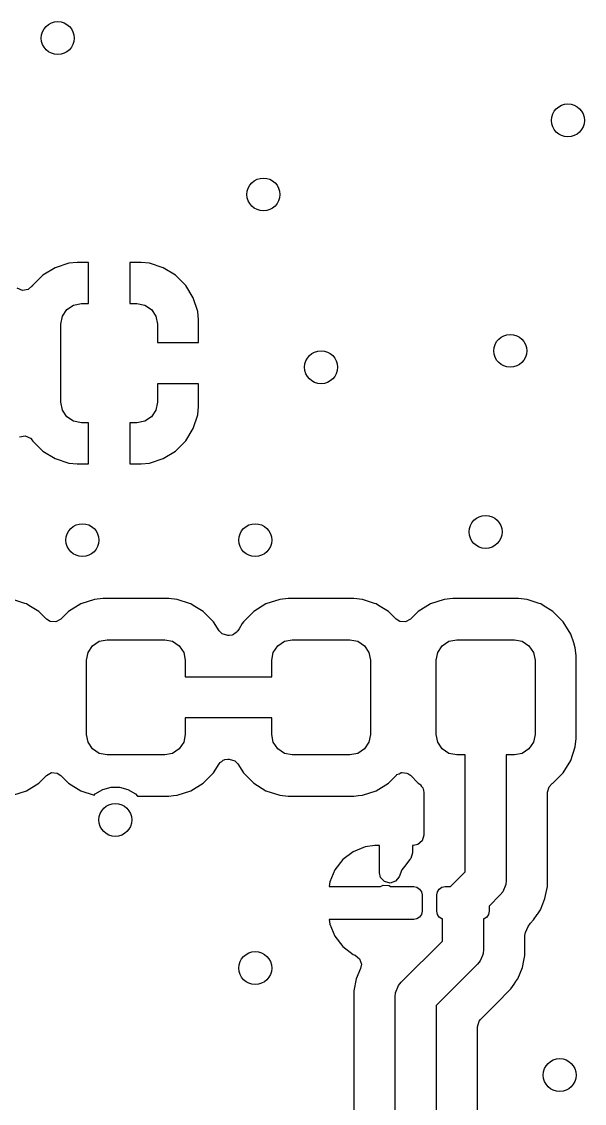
# Model space of a CAD drawing. Extents: x 2.03 to 8.88, y -5.74 to -2.97.
# Drawn here: x 4.853 to 5.122, y -5.285 to -4.768 of the extents above; entities that cross this region are included whole.
import ezdxf

# ---------------------------------------------------------------- set-up
doc = ezdxf.new("R2010")
doc.units = 0
doc.header["$MEASUREMENT"] = 0
doc.layers.add('BLACK', color=7, linetype='CONTINUOUS')

msp = doc.modelspace()

# ---------------------------------------------------------------- linework, layer by layer
at = {"layer": 'BLACK', "linetype": 'CONTINUOUS'}
for p, q in [((4.87539, -4.88329), (4.86883, -4.88546)), ((4.87943, -4.88287), (4.87539, -4.88329)), ((4.88484, -4.88287), (4.87943, -4.88287)), ((4.87943, -4.88287), (4.87943, -4.88287)), ((4.88484, -4.90256), (4.88484, -4.88287)), ((4.90994, -4.88287), (4.90453, -4.88287)), ((4.90453, -4.88287), (4.90453, -4.90256)), ((4.91398, -4.88329), (4.90994, -4.88287)), ((4.92054, -4.88546), (4.91398, -4.88329)), ((4.91398, -4.88329), (4.91398, -4.88329)), ((4.86296, -4.88908), (4.85808, -4.89396)), ((4.86883, -4.88546), (4.86296, -4.88908)), ((4.86883, -4.88546), (4.86883, -4.88546)), ((4.92641, -4.88908), (4.92054, -4.88546)), ((4.92054, -4.88546), (4.92054, -4.88546)), ((4.93129, -4.89396), (4.92641, -4.88908)), ((4.85324, -4.89636), (4.85072, -4.89527)), ((4.85789, -4.89418), (4.85596, -4.89592)), ((4.8579, -4.89419), (4.85789, -4.89418)), ((4.85793, -4.89415), (4.8579, -4.89419)), ((4.858, -4.89408), (4.85793, -4.89415)), ((4.85808, -4.89396), (4.858, -4.89408)), ((4.85808, -4.89396), (4.85808, -4.89396)), ((4.93492, -4.89984), (4.93129, -4.89396)), ((4.85596, -4.89592), (4.85324, -4.89636)), ((4.93709, -4.90639), (4.93492, -4.89984)), ((4.93492, -4.89984), (4.93492, -4.89984)), ((4.8723, -4.90864), (4.87444, -4.90544)), ((4.87444, -4.90544), (4.87763, -4.90331)), ((4.87763, -4.90331), (4.8814, -4.90256)), ((4.8814, -4.90256), (4.88484, -4.90256)), ((4.90453, -4.90256), (4.90797, -4.90256)), ((4.90797, -4.90256), (4.91174, -4.90331)), ((4.91174, -4.90331), (4.91493, -4.90544)), ((4.91493, -4.90544), (4.91707, -4.90864)), ((4.87156, -4.9124), (4.8723, -4.90864)), ((4.91707, -4.90864), (4.91781, -4.9124)), ((4.9375, -4.91043), (4.93709, -4.90639)), ((4.9375, -4.92126), (4.9375, -4.91043)), ((4.9375, -4.91043), (4.9375, -4.91043)), ((4.87156, -4.9498), (4.87156, -4.9124)), ((4.91781, -4.9124), (4.91781, -4.92126)), ((4.91781, -4.92126), (4.9375, -4.92126)), ((4.9375, -4.94094), (4.91781, -4.94094)), ((4.91781, -4.94094), (4.91781, -4.9498)), ((4.9375, -4.95177), (4.9375, -4.94094)), ((4.8723, -4.95357), (4.87156, -4.9498)), ((4.91781, -4.9498), (4.91707, -4.95357)), ((4.93709, -4.95581), (4.9375, -4.95177)), ((4.9375, -4.95177), (4.9375, -4.95177)), ((4.87444, -4.95676), (4.8723, -4.95357)), ((4.87763, -4.9589), (4.87444, -4.95676)), ((4.91493, -4.95676), (4.91174, -4.9589)), ((4.91707, -4.95357), (4.91493, -4.95676)), ((4.93492, -4.96237), (4.93709, -4.95581)), ((4.93709, -4.95581), (4.93709, -4.95581)), ((4.8814, -4.95965), (4.87763, -4.9589)), ((4.88484, -4.95965), (4.8814, -4.95965)), ((4.88484, -4.97933), (4.88484, -4.95965)), ((4.90797, -4.95965), (4.90453, -4.95965)), ((4.90453, -4.95965), (4.90453, -4.97933)), ((4.91174, -4.9589), (4.90797, -4.95965)), ((4.93129, -4.96824), (4.93492, -4.96237)), ((4.93492, -4.96237), (4.93492, -4.96237)), ((4.85174, -4.96628), (4.85445, -4.96584)), ((4.85445, -4.96584), (4.85698, -4.96694)), ((4.85698, -4.96694), (4.85801, -4.96812)), ((4.85801, -4.96812), (4.85808, -4.96824)), ((4.85808, -4.96824), (4.85808, -4.96824)), ((4.85808, -4.96824), (4.86296, -4.97312)), ((4.92641, -4.97312), (4.93129, -4.96824)), ((4.86296, -4.97312), (4.86883, -4.97675)), ((4.86883, -4.97675), (4.86883, -4.97675)), ((4.86883, -4.97675), (4.87539, -4.97892)), ((4.91398, -4.97892), (4.92054, -4.97675)), ((4.92054, -4.97675), (4.92641, -4.97312)), ((4.92054, -4.97675), (4.92054, -4.97675)), ((4.87539, -4.97892), (4.87539, -4.97892)), ((4.87539, -4.97892), (4.87943, -4.97933)), ((4.87943, -4.97933), (4.88484, -4.97933)), ((4.88484, -4.97933), (4.88484, -4.97933)), ((4.90453, -4.97933), (4.90994, -4.97933)), ((4.90994, -4.97933), (4.91398, -4.97892)), ((4.90994, -4.97933), (4.90994, -4.97933)), ((4.85432, -5.04601), (4.84854, -5.04409)), ((4.88769, -5.04409), (4.88113, -5.04627)), ((4.89173, -5.04368), (4.88769, -5.04409)), ((4.88769, -5.04409), (4.88769, -5.04409)), ((4.92323, -5.04368), (4.89173, -5.04368)), ((4.89173, -5.04368), (4.89173, -5.04368)), ((4.92728, -5.04409), (4.92323, -5.04368)), ((4.93306, -5.04601), (4.92728, -5.04409)), ((4.92728, -5.04409), (4.92728, -5.04409)), ((4.97627, -5.04409), (4.96971, -5.04627)), ((4.98031, -5.04368), (4.97627, -5.04409)), ((4.97627, -5.04409), (4.97627, -5.04409)), ((5.01181, -5.04368), (4.98031, -5.04368)), ((4.98031, -5.04368), (4.98031, -5.04368)), ((5.01586, -5.04409), (5.01181, -5.04368)), ((5.02164, -5.04601), (5.01586, -5.04409)), ((5.01586, -5.04409), (5.01586, -5.04409)), ((5.05501, -5.04409), (5.04845, -5.04627)), ((5.05905, -5.04368), (5.05501, -5.04409)), ((5.05501, -5.04409), (5.05501, -5.04409)), ((5.05906, -5.04368), (5.05905, -5.04368)), ((5.09055, -5.04368), (5.05906, -5.04368)), ((5.0946, -5.04409), (5.09055, -5.04368)), ((5.10038, -5.04601), (5.0946, -5.04409)), ((5.0946, -5.04409), (5.0946, -5.04409)), ((4.85509, -5.04627), (4.85432, -5.04601)), ((4.8562, -5.04695), (4.85509, -5.04627)), ((4.85509, -5.04627), (4.85509, -5.04627)), ((4.86097, -5.04989), (4.8562, -5.04695)), ((4.86466, -5.05358), (4.86097, -5.04989)), ((4.86097, -5.04989), (4.86097, -5.04989)), ((4.87525, -5.04989), (4.87156, -5.05358)), ((4.88113, -5.04627), (4.87525, -5.04989)), ((4.88113, -5.04627), (4.88113, -5.04627)), ((4.93383, -5.04627), (4.93306, -5.04601)), ((4.93494, -5.04695), (4.93383, -5.04627)), ((4.93383, -5.04627), (4.93383, -5.04627)), ((4.93971, -5.04989), (4.93494, -5.04695)), ((4.94459, -5.05478), (4.93971, -5.04989)), ((4.96383, -5.04989), (4.95895, -5.05478)), ((4.96971, -5.04627), (4.96383, -5.04989)), ((4.96971, -5.04627), (4.96971, -5.04627)), ((5.02241, -5.04627), (5.02164, -5.04601)), ((5.02352, -5.04695), (5.02241, -5.04627)), ((5.02241, -5.04627), (5.02241, -5.04627)), ((5.02829, -5.04989), (5.02352, -5.04695)), ((5.03198, -5.05358), (5.02829, -5.04989)), ((5.02829, -5.04989), (5.02829, -5.04989)), ((5.04257, -5.04989), (5.03889, -5.05358)), ((5.04845, -5.04627), (5.04257, -5.04989)), ((5.04845, -5.04627), (5.04845, -5.04627)), ((5.10115, -5.04627), (5.10038, -5.04601)), ((5.10226, -5.04695), (5.10115, -5.04627)), ((5.10115, -5.04627), (5.10115, -5.04627)), ((5.10703, -5.04989), (5.10226, -5.04695)), ((5.11192, -5.05478), (5.10703, -5.04989)), ((4.8664, -5.0547), (4.86466, -5.05358)), ((4.86915, -5.0549), (4.8664, -5.0547)), ((4.87156, -5.05358), (4.86915, -5.0549)), ((4.94725, -5.05908), (4.94459, -5.05478)), ((4.95837, -5.05571), (4.95682, -5.05824)), ((4.95895, -5.05478), (4.95837, -5.05571)), ((5.03373, -5.0547), (5.03198, -5.05358)), ((5.03647, -5.0549), (5.03373, -5.0547)), ((5.03889, -5.05358), (5.03647, -5.0549)), ((5.11554, -5.06066), (5.11192, -5.05478)), ((4.94876, -5.06062), (4.94725, -5.05908)), ((4.9514, -5.0614), (4.94876, -5.06062)), ((4.95425, -5.06092), (4.95379, -5.06102)), ((4.95499, -5.06025), (4.95425, -5.06092)), ((4.95583, -5.05971), (4.95499, -5.06025)), ((4.956, -5.05935), (4.95583, -5.05971)), ((4.9563, -5.05908), (4.956, -5.05935)), ((4.95682, -5.05824), (4.9563, -5.05908)), ((5.11694, -5.06487), (5.11554, -5.06066)), ((4.88674, -5.06627), (4.88993, -5.06414)), ((4.88993, -5.06414), (4.8937, -5.06339)), ((4.8937, -5.06339), (4.92126, -5.06339)), ((4.92126, -5.06339), (4.92503, -5.06414)), ((4.92503, -5.06414), (4.92822, -5.06627)), ((4.95214, -5.0614), (4.9514, -5.0614)), ((4.95352, -5.0612), (4.95214, -5.0614)), ((4.95379, -5.06102), (4.95352, -5.0612)), ((4.97532, -5.06627), (4.97852, -5.06414)), ((4.97852, -5.06414), (4.98228, -5.06339)), ((4.98228, -5.06339), (5.00984, -5.06339)), ((5.00984, -5.06339), (5.01361, -5.06414)), ((5.01361, -5.06414), (5.0168, -5.06627)), ((5.05406, -5.06627), (5.05726, -5.06414)), ((5.05726, -5.06414), (5.06102, -5.06339)), ((5.06102, -5.06339), (5.08858, -5.06339)), ((5.08858, -5.06339), (5.09235, -5.06414)), ((5.09235, -5.06414), (5.09554, -5.06627)), ((5.11772, -5.06721), (5.11694, -5.06487)), ((4.88386, -5.07323), (4.88461, -5.06946)), ((4.88461, -5.06946), (4.88674, -5.06627)), ((4.92822, -5.06627), (4.93035, -5.06946)), ((4.93035, -5.06946), (4.9311, -5.07323)), ((4.97244, -5.07323), (4.97319, -5.06946)), ((4.97319, -5.06946), (4.97532, -5.06627)), ((5.0168, -5.06627), (5.01894, -5.06946)), ((5.01894, -5.06946), (5.01969, -5.07323)), ((5.05118, -5.07323), (5.05193, -5.06946)), ((5.05193, -5.06946), (5.05406, -5.06627)), ((5.09554, -5.06627), (5.09768, -5.06946)), ((5.09768, -5.06946), (5.09843, -5.07323)), ((5.11809, -5.07089), (5.11772, -5.06721)), ((5.11772, -5.06721), (5.11772, -5.06721)), ((5.11813, -5.07126), (5.11809, -5.07089)), ((5.11813, -5.11063), (5.11813, -5.07126)), ((4.88386, -5.10866), (4.88386, -5.07323)), ((4.9311, -5.07323), (4.9311, -5.0811)), ((4.97244, -5.0811), (4.97244, -5.07323)), ((5.01969, -5.07323), (5.01969, -5.10866)), ((5.05118, -5.10866), (5.05118, -5.07323)), ((5.09843, -5.07323), (5.09843, -5.10866)), ((4.9311, -5.0811), (4.97244, -5.0811)), ((4.97244, -5.10079), (4.9311, -5.10079)), ((4.9311, -5.10079), (4.9311, -5.10866)), ((4.97244, -5.10866), (4.97244, -5.10079)), ((4.88461, -5.11243), (4.88386, -5.10866)), ((4.88674, -5.11562), (4.88461, -5.11243)), ((4.93035, -5.11243), (4.92822, -5.11562)), ((4.9311, -5.10866), (4.93035, -5.11243)), ((4.97319, -5.11243), (4.97244, -5.10866)), ((4.97532, -5.11562), (4.97319, -5.11243)), ((5.01894, -5.11243), (5.0168, -5.11562)), ((5.01969, -5.10866), (5.01894, -5.11243)), ((5.05193, -5.11243), (5.05118, -5.10866)), ((5.05406, -5.11562), (5.05193, -5.11243)), ((5.09768, -5.11243), (5.09554, -5.11562)), ((5.09843, -5.10866), (5.09768, -5.11243)), ((5.11772, -5.11468), (5.11813, -5.11063)), ((4.88993, -5.11775), (4.88674, -5.11562)), ((4.8937, -5.1185), (4.88993, -5.11775)), ((4.92503, -5.11775), (4.92126, -5.1185)), ((4.92822, -5.11562), (4.92503, -5.11775)), ((4.97852, -5.11775), (4.97532, -5.11562)), ((4.98228, -5.1185), (4.97852, -5.11775)), ((5.01361, -5.11775), (5.00984, -5.1185)), ((5.0168, -5.11562), (5.01361, -5.11775)), ((5.05726, -5.11775), (5.05406, -5.11562)), ((5.06102, -5.1185), (5.05726, -5.11775)), ((5.09235, -5.11775), (5.08858, -5.1185)), ((5.09554, -5.11562), (5.09235, -5.11775)), ((5.11554, -5.12123), (5.11772, -5.11468)), ((4.92126, -5.1185), (4.8937, -5.1185)), ((4.94459, -5.12711), (4.94725, -5.12281)), ((4.94725, -5.12281), (4.94755, -5.12254)), ((4.94755, -5.12254), (4.94771, -5.12218)), ((4.94771, -5.12218), (4.94855, -5.12164)), ((4.94855, -5.12164), (4.94929, -5.12097)), ((4.94929, -5.12097), (4.94975, -5.12087)), ((4.94975, -5.12087), (4.95003, -5.12069)), ((4.95003, -5.12069), (4.9514, -5.12049)), ((4.9514, -5.12049), (4.95214, -5.12049)), ((4.95214, -5.12049), (4.95478, -5.12127)), ((4.95478, -5.12127), (4.9563, -5.12281)), ((4.9563, -5.12281), (4.95895, -5.12711)), ((5.00984, -5.1185), (4.98228, -5.1185)), ((5.06496, -5.1185), (5.06102, -5.1185)), ((5.06496, -5.17447), (5.06496, -5.1185)), ((5.08858, -5.1185), (5.08465, -5.1185)), ((5.08465, -5.1185), (5.08465, -5.17854)), ((5.11192, -5.12711), (5.11554, -5.12123)), ((4.86466, -5.12831), (4.86707, -5.12699)), ((4.86707, -5.12699), (4.86982, -5.12719)), ((4.86982, -5.12719), (4.87156, -5.12831)), ((4.93971, -5.132), (4.94459, -5.12711)), ((4.95895, -5.12711), (4.96383, -5.132)), ((5.03198, -5.12831), (5.03222, -5.12818)), ((5.03222, -5.12818), (5.03238, -5.12795)), ((5.03238, -5.12795), (5.03341, -5.12753)), ((5.03341, -5.12753), (5.0344, -5.12699)), ((5.0344, -5.12699), (5.03467, -5.12701)), ((5.03467, -5.12701), (5.03492, -5.12691)), ((5.03492, -5.12691), (5.03602, -5.12711)), ((5.03602, -5.12711), (5.03714, -5.12719)), ((5.03714, -5.12719), (5.03742, -5.12736)), ((5.03742, -5.12736), (5.03763, -5.1274)), ((5.03763, -5.1274), (5.03848, -5.12802)), ((5.03848, -5.12802), (5.03877, -5.12819)), ((5.03877, -5.12819), (5.03883, -5.12825)), ((5.10703, -5.132), (5.11192, -5.12711)), ((4.85509, -5.13562), (4.86097, -5.132)), ((4.86097, -5.132), (4.86466, -5.12831)), ((4.87156, -5.12831), (4.87525, -5.132)), ((4.87525, -5.132), (4.88113, -5.13562)), ((4.93383, -5.13562), (4.93971, -5.132)), ((4.96383, -5.132), (4.96971, -5.13562)), ((5.02241, -5.13562), (5.02829, -5.132)), ((5.02829, -5.132), (5.03198, -5.12831)), ((5.03883, -5.12825), (5.04257, -5.132)), ((5.04257, -5.132), (5.04335, -5.13248)), ((5.04335, -5.13248), (5.04371, -5.13281)), ((5.04371, -5.13281), (5.04417, -5.13359)), ((5.10513, -5.13374), (5.10667, -5.13222)), ((5.10667, -5.13222), (5.10703, -5.132)), ((4.84854, -5.1378), (4.85509, -5.13562)), ((4.88113, -5.13562), (4.88745, -5.13772)), ((4.88745, -5.13772), (4.88805, -5.13711)), ((4.88805, -5.13711), (4.89161, -5.13506)), ((4.89161, -5.13506), (4.89558, -5.13399)), ((4.89558, -5.13399), (4.89969, -5.13399)), ((4.89969, -5.13399), (4.90366, -5.13506)), ((4.90366, -5.13506), (4.90722, -5.13711)), ((4.90722, -5.13711), (4.90832, -5.13821)), ((4.90832, -5.13821), (4.92323, -5.13821)), ((4.92323, -5.13821), (4.92544, -5.13798)), ((4.92323, -5.13821), (4.92323, -5.13821)), ((4.92323, -5.13821), (4.92323, -5.13821)), ((4.92544, -5.13798), (4.92728, -5.1378)), ((4.92728, -5.1378), (4.93383, -5.13562)), ((4.96971, -5.13562), (4.97627, -5.1378)), ((4.97627, -5.1378), (4.98031, -5.13821)), ((4.98031, -5.13821), (5.01181, -5.13821)), ((5.01181, -5.13821), (5.01403, -5.13798)), ((5.01181, -5.13821), (5.01181, -5.13821)), ((5.01181, -5.13821), (5.01181, -5.13821)), ((5.01403, -5.13798), (5.01586, -5.1378)), ((5.01586, -5.1378), (5.02241, -5.13562)), ((5.04417, -5.13359), (5.04478, -5.13427)), ((5.04478, -5.13427), (5.04491, -5.13484)), ((5.04491, -5.13484), (5.04511, -5.13518)), ((5.04511, -5.13518), (5.04509, -5.13564)), ((5.04509, -5.13564), (5.04526, -5.13638)), ((5.04526, -5.13638), (5.04526, -5.15693)), ((5.10435, -5.13638), (5.10513, -5.13374)), ((5.10435, -5.17563), (5.10435, -5.13638)), ((5.04526, -5.15693), (5.04448, -5.15957)), ((5.01716, -5.16242), (5.01141, -5.1648)), ((5.02178, -5.16181), (5.01716, -5.16242)), ((5.01716, -5.16242), (5.01716, -5.16242)), ((5.02402, -5.16181), (5.02178, -5.16181)), ((5.02402, -5.17491), (5.02402, -5.16181)), ((5.02402, -5.16181), (5.02402, -5.16181)), ((5.04037, -5.16181), (5.03976, -5.16181)), ((5.03976, -5.16181), (5.03976, -5.16534)), ((5.0424, -5.16137), (5.04037, -5.16181)), ((5.04448, -5.15957), (5.0424, -5.16137)), ((5.00648, -5.16859), (5.00269, -5.17352)), ((5.01141, -5.1648), (5.00648, -5.16859)), ((5.03855, -5.16857), (5.03595, -5.17196)), ((5.03875, -5.16832), (5.03855, -5.16857)), ((5.03855, -5.16857), (5.03855, -5.16857)), ((5.03899, -5.16798), (5.03873, -5.1683)), ((5.03873, -5.1683), (5.03875, -5.16832)), ((5.03976, -5.16534), (5.03899, -5.16798)), ((5.00269, -5.17352), (5.00031, -5.17927)), ((5.03476, -5.17351), (5.03341, -5.17678)), ((5.03595, -5.17196), (5.03476, -5.17351)), ((5.05793, -5.1815), (5.06496, -5.17447)), ((5.00031, -5.17927), (5.00002, -5.1815)), ((5.02453, -5.1771), (5.02402, -5.17491)), ((5.02641, -5.17911), (5.02453, -5.1771)), ((5.02907, -5.17979), (5.02641, -5.17911)), ((5.03168, -5.17892), (5.02907, -5.17979)), ((5.03341, -5.17678), (5.03168, -5.17892)), ((5.08465, -5.17854), (5.08446, -5.18046)), ((5.10435, -5.18145), (5.10435, -5.17563)), ((5.00002, -5.1815), (5.0245, -5.1815)), ((5.0245, -5.1815), (5.02585, -5.18076)), ((5.02585, -5.18076), (5.0286, -5.18095)), ((5.0286, -5.18095), (5.02932, -5.1815)), ((5.02932, -5.1815), (5.04045, -5.1815)), ((5.04045, -5.1815), (5.04196, -5.1818)), ((5.04196, -5.1818), (5.04324, -5.18265)), ((5.04324, -5.18265), (5.04409, -5.18393)), ((5.04409, -5.18393), (5.04439, -5.18543)), ((5.05148, -5.18543), (5.05178, -5.18393)), ((5.05178, -5.18393), (5.05263, -5.18265)), ((5.05263, -5.18265), (5.05391, -5.1818)), ((5.05391, -5.1818), (5.05541, -5.1815)), ((5.05541, -5.1815), (5.05793, -5.1815)), ((5.08299, -5.18401), (5.08176, -5.1855)), ((5.08446, -5.18046), (5.08299, -5.18401)), ((5.08446, -5.18046), (5.08446, -5.18046)), ((5.10321, -5.18716), (5.10435, -5.18145)), ((5.04439, -5.18543), (5.04439, -5.19331)), ((5.05148, -5.19331), (5.05148, -5.18543)), ((5.08176, -5.1855), (5.07648, -5.19079)), ((5.10099, -5.19254), (5.10212, -5.18981)), ((5.10212, -5.18981), (5.10321, -5.18716)), ((5.04409, -5.19481), (5.04324, -5.19609)), ((5.04439, -5.19331), (5.04409, -5.19481)), ((5.05178, -5.19481), (5.05148, -5.19331)), ((5.05263, -5.19609), (5.05178, -5.19481)), ((5.07618, -5.19481), (5.07532, -5.19609)), ((5.07648, -5.19331), (5.07618, -5.19481)), ((5.07648, -5.19079), (5.07648, -5.19331)), ((5.09775, -5.19738), (5.09944, -5.19486)), ((5.09944, -5.19486), (5.09957, -5.19467)), ((5.09957, -5.19467), (5.09971, -5.19445)), ((5.09957, -5.19467), (5.09957, -5.19467)), ((5.09971, -5.19445), (5.10099, -5.19254)), ((5.02689, -5.19724), (5.00002, -5.19724)), ((5.00002, -5.19724), (5.00002, -5.19724)), ((5.00002, -5.19724), (5.00031, -5.19947)), ((5.00031, -5.19947), (5.00031, -5.19947)), ((5.00031, -5.19947), (5.00269, -5.20522)), ((5.04045, -5.19724), (5.02689, -5.19724)), ((5.04196, -5.19694), (5.04045, -5.19724)), ((5.04324, -5.19609), (5.04196, -5.19694)), ((5.05391, -5.19694), (5.05263, -5.19609)), ((5.05413, -5.19699), (5.05391, -5.19694)), ((5.05413, -5.20754), (5.05413, -5.19699)), ((5.07405, -5.19694), (5.07382, -5.19699)), ((5.07382, -5.19699), (5.07382, -5.21161)), ((5.07532, -5.19609), (5.07405, -5.19694)), ((5.0939, -5.20353), (5.09514, -5.20051)), ((5.09514, -5.20051), (5.0962, -5.19893)), ((5.0962, -5.19893), (5.09775, -5.19738)), ((5.00269, -5.20522), (5.00648, -5.21015)), ((5.09352, -5.2054), (5.09359, -5.20507)), ((5.09352, -5.21452), (5.09352, -5.2054)), ((5.09355, -5.20487), (5.0939, -5.20353)), ((5.09359, -5.20507), (5.09355, -5.20487)), ((5.00648, -5.21015), (5.01141, -5.21394)), ((5.03438, -5.22729), (5.05413, -5.20754)), ((5.01141, -5.21394), (5.01233, -5.21432)), ((5.01233, -5.21432), (5.01447, -5.21605)), ((5.01447, -5.21605), (5.01534, -5.21866)), ((5.07325, -5.21445), (5.07216, -5.21708)), ((5.07363, -5.21353), (5.07325, -5.21445)), ((5.07382, -5.21161), (5.07363, -5.21353)), ((5.09306, -5.21684), (5.09352, -5.21452)), ((5.01497, -5.2207), (5.01293, -5.22563)), ((5.01534, -5.21866), (5.01497, -5.2207)), ((5.07094, -5.21857), (5.05118, -5.23833)), ((5.07216, -5.21708), (5.07094, -5.21857)), ((5.09016, -5.22561), (5.09239, -5.22023)), ((5.09239, -5.22023), (5.09306, -5.21684)), ((5.01293, -5.22563), (5.01179, -5.23134)), ((5.01293, -5.22563), (5.01293, -5.22563)), ((5.08948, -5.22662), (5.09016, -5.22561)), ((5.01179, -5.23134), (5.01179, -5.52659)), ((5.03169, -5.23233), (5.03315, -5.22878)), ((5.03315, -5.22878), (5.03438, -5.22729)), ((5.03315, -5.22878), (5.03315, -5.22878)), ((5.07956, -5.23782), (5.08693, -5.23045)), ((5.08693, -5.23045), (5.08841, -5.22823)), ((5.08841, -5.22823), (5.08929, -5.22691)), ((5.08929, -5.22691), (5.08948, -5.22662)), ((5.08929, -5.22691), (5.08929, -5.22691)), ((5.0315, -5.23425), (5.03169, -5.23233)), ((5.0315, -5.55118), (5.0315, -5.23425)), ((5.05118, -5.23833), (5.05118, -5.55118)), ((5.07232, -5.24506), (5.07956, -5.23782)), ((5.07089, -5.24851), (5.07166, -5.24587)), ((5.07166, -5.24587), (5.07232, -5.24506)), ((5.07089, -5.53151), (5.07089, -5.24851))]:
    msp.add_line(p, q, dxfattribs=at)
at = {"layer": 'BLACK'}
for centre in [(4.87008, -4.77559), (5.11417, -4.81496), (4.9685, -4.85039), (5.08661, -4.9252), (4.99606, -4.93307), (5.0748, -5.01181), (4.88189, -5.01575), (4.96457, -5.01575), (4.89764, -5.14961), (4.96457, -5.22047), (5.11024, -5.27165)]:
    msp.add_circle(centre, 0.00787, dxfattribs=at)
at = {"layer": 'WHITE'}
for centre in [(4.87008, -4.77559), (5.11417, -4.81496), (4.9685, -4.85039), (5.08661, -4.9252), (4.99606, -4.93307), (5.0748, -5.01181), (4.88189, -5.01575), (4.96457, -5.01575), (4.89764, -5.14961), (4.96457, -5.22047), (5.11024, -5.27165)]:
    msp.add_circle(centre, 0.00787, dxfattribs=at)

doc.saveas('drawing.dxf')
